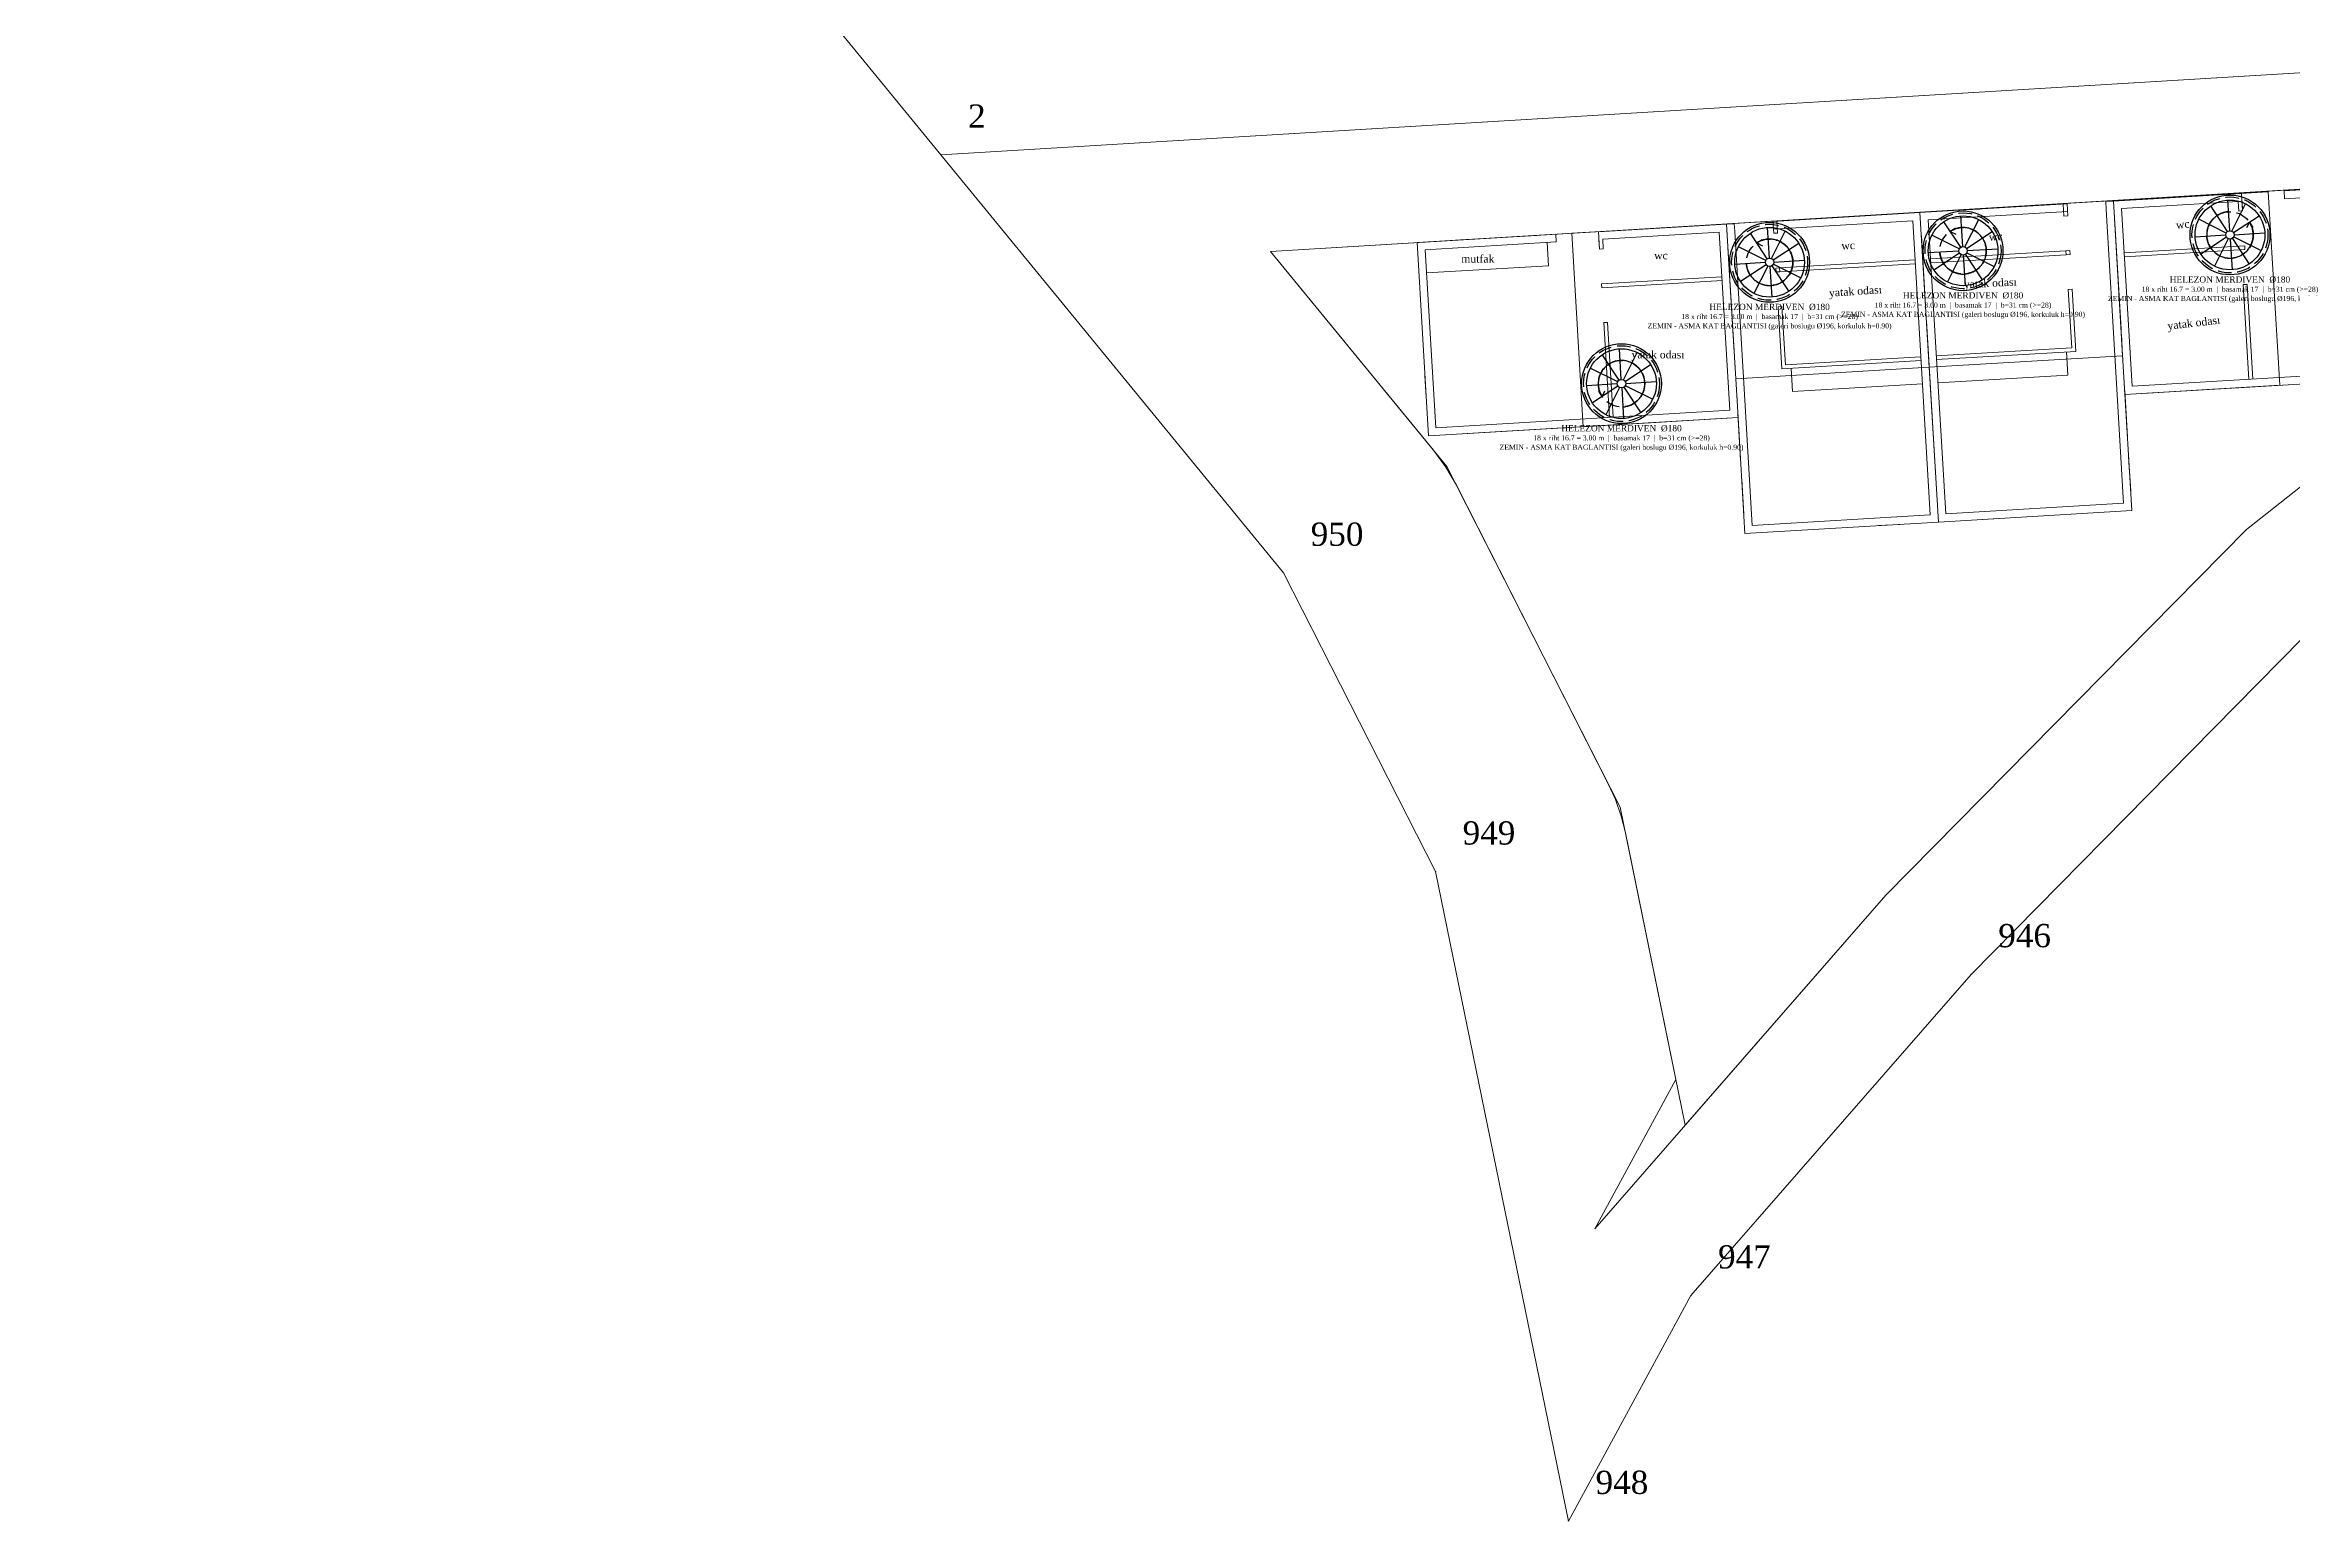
# Model space of a CAD drawing. Header units: metres. Extents: x 566281 to 566551, y 4178515 to 4178592.
# Drawn here: x 566396.6 to 566454.5, y 4178520.4 to 4178558.5 of the extents above; entities that cross this region are included whole.
import ezdxf
from ezdxf.enums import TextEntityAlignment as Align

# ---------------------------------------------------------------- set-up
doc = ezdxf.new("R2010")
doc.units = ezdxf.units.M
doc.linetypes.add('MERD_DASH', pattern=[0.5, 0.35, -0.15])
for name, color, linetype, lineweight in [('ADA_SINIR', 5, 'Continuous', 0), ('ASMAKAT', 30, 'Continuous', 0), ('BINA_115', 1, 'Continuous', 0), ('CEKME_MESAFESI', 2, 'Continuous', 0), ('DUVAR', 18, 'Continuous', 0), ('KUZEY_CEKME_117', 4, 'Continuous', 0), ('NOKTA', 7, 'Continuous', 0), ('NOKTA_NO', 8, 'Continuous', 0), ('PARSEL_BOLME', 1, 'Continuous', 0), ('PARSEL_SINIR', 3, 'Continuous', 0), ('TASLAK_DUVAR', 7, 'Continuous', 0), ('TASLAK_KAPI', 1, 'Continuous', 0), ('TASLAK_PENCERE', 3, 'Continuous', 0), ('YAPI_YAKLASMA_117', 2, 'Continuous', 0), ('YAZI', 132, 'Continuous', 0)]:
    doc.layers.add(name, color=color, linetype=linetype, lineweight=lineweight)
for name, color, linetype in [('MERDIVEN_BOSLUK', 1, 'Continuous'), ('MERDIVEN_HELEZON', 4, 'Continuous'), ('MERDIVEN_YAZI', 2, 'Continuous'), ('MERDIVEN_YON', 5, 'Continuous')]:
    doc.layers.add(name, color=color, linetype=linetype)
doc.styles.get("Standard").update_dxf_attribs({"font": 'times.ttf'})

msp = doc.modelspace()

# ---------------------------------------------------------------- linework, layer by layer
at = {"layer": 'ADA_SINIR'}
msp.add_polyline3d([(566455.39, 4178543.76, 0), (566446.28, 4178534.52, 0), (566439.05, 4178526.23, 0), (566435.89, 4178520.41, 0), (566432.46, 4178537.17, 0), (566428.54, 4178544.88, 0), (566419.7, 4178555.67, 0), (566416.46, 4178559.62, 0), (566407.16, 4178568.98, 0), (566404.45, 4178571.7, 0), (566396.58, 4178580.33, 0), (566396.58, 4178580.33, 0), (566400.39, 4178582.76, 0), (566405.21, 4178583.03, 0), (566423.73, 4178585.09, 0), (566433.94, 4178586.78, 0), (566448.56, 4178587.19, 0), (566462.47, 4178588.47, 0)], dxfattribs=at)
at = {"layer": 'ASMAKAT'}
for points in [[(566454.241, 4178549.722, 0), (566450.248, 4178549.484, 0), (566449.951, 4178554.475, 0), (566453.944, 4178554.713, 0), (566454.241, 4178549.722, 0)], [(566436.273, 4178548.653, 0), (566440.266, 4178548.891, 0), (566439.969, 4178553.882, 0), (566435.976, 4178553.644, 0), (566436.273, 4178548.653, 0)]]:
    msp.add_polyline3d(points, close=True, dxfattribs=at)
for points in [[(566441.167, 4178553.953, 0), (566444.96, 4178554.179, 0), (566445.198, 4178550.186, 0), (566445.198, 4178550.186, 0), (566440.207, 4178549.889, 0), (566439.969, 4178553.882, 0), (566440.169, 4178553.894, 0)], [(566448.753, 4178554.404, 0), (566444.96, 4178554.179, 0), (566445.198, 4178550.186, 0), (566445.198, 4178550.186, 0), (566450.189, 4178550.482, 0), (566449.951, 4178554.475, 0), (566449.752, 4178554.463, 0)]]:
    msp.add_polyline3d(points, dxfattribs=at)
at = {"layer": 'BINA_115'}
for points in [[(566453.259, 4178554.672, 0), (566449.951, 4178554.475, 0), (566450.248, 4178549.484, 0), (566458.234, 4178549.959, 0), (566458.234, 4178549.959, 0), (566457.937, 4178554.95, 0), (566454.357, 4178554.737, 0)], [(566440.231, 4178549.476, 0), (566440.444, 4178545.896, 0), (566445.435, 4178546.193, 0), (566445.435, 4178546.193, 0), (566444.96, 4178554.179, 0), (566441.167, 4178553.953, 0)], [(566450.213, 4178550.07, 0), (566450.426, 4178546.489, 0), (566445.435, 4178546.193, 0), (566445.435, 4178546.193, 0), (566444.96, 4178554.179, 0), (566448.753, 4178554.404, 0)], [(566449.752, 4178554.463, 0), (566449.951, 4178554.475, 0), (566450.148, 4178551.168, 0)], [(566436.662, 4178553.685, 0), (566439.969, 4178553.882, 0), (566440.266, 4178548.891, 0), (566432.28, 4178548.416, 0), (566432.28, 4178548.416, 0), (566431.983, 4178553.407, 0), (566435.564, 4178553.62, 0)], [(566440.169, 4178553.894, 0), (566439.969, 4178553.882, 0), (566440.166, 4178550.574, 0)]]:
    msp.add_polyline3d(points, dxfattribs=at)
at = {"layer": 'CEKME_MESAFESI'}
msp.add_polyline3d([(566486.173, 4178540.408, 0), (566477.873, 4178546.038, 0), (566463.507, 4178554.003, 0), (566453.384, 4178545.998, 0), (566444.079, 4178536.561, 0), (566436.572, 4178527.953, 0), (566438.662, 4178531.803, 0), (566437.223, 4178538.834, 0), (566432.751, 4178547.629, 0), (566428.205, 4178553.178, 0), (566511.213, 4178558.194, 0), (566506.806, 4178555.478, 0), (566491.302, 4178544.339, 0), (566486.173, 4178540.408, 0)], close=True, dxfattribs=at)
at = {"layer": 'DUVAR'}
for p, q in [((566453.259, 4178554.672), (566453.285, 4178554.223)), ((566454.357, 4178554.737), (566454.369, 4178554.538)), ((566448.654, 4178554.398), (566448.672, 4178554.089)), ((566448.672, 4178554.089), (566448.772, 4178554.095)), ((566448.772, 4178554.095), (566448.753, 4178554.404)), ((566449.764, 4178554.263), (566449.752, 4178554.463)), ((566453.171, 4178554.466), (566453.186, 4178554.217)), ((566453.285, 4178554.223), (566453.186, 4178554.217)), ((566453.271, 4178554.472), (566453.285, 4178554.223)), ((566435.34, 4178553.406), (566435.376, 4178552.807)), ((566435.564, 4178553.62), (566435.576, 4178553.42)), ((566436.662, 4178553.685), (566436.689, 4178553.236)), ((566436.674, 4178553.485), (566436.689, 4178553.236)), ((566436.774, 4178553.491), (566436.788, 4178553.242)), ((566440.181, 4178553.694), (566440.169, 4178553.894)), ((566441.185, 4178553.644), (566441.167, 4178553.953)), ((566441.285, 4178553.65), (566441.185, 4178553.644)), ((566441.267, 4178553.959), (566441.285, 4178553.65)), ((566432.23, 4178552.62), (566435.376, 4178552.807)), ((566436.688, 4178553.236), (566436.788, 4178553.242)), ((566441.339, 4178552.752), (566444.832, 4178552.959)), ((566441.345, 4178552.652), (566444.838, 4178552.86)), ((566448.725, 4178553.191), (566445.232, 4178552.983)), ((566448.731, 4178553.091), (566445.238, 4178552.883)), ((566448.725, 4178553.191), (566448.825, 4178553.197)), ((566448.725, 4178553.191), (566448.731, 4178553.091)), ((566448.731, 4178553.091), (566448.831, 4178553.097)), ((566448.831, 4178553.097), (566448.825, 4178553.197)), ((566453.339, 4178553.325), (566450.232, 4178553.14)), ((566453.345, 4178553.225), (566450.237, 4178553.04)), ((566453.339, 4178553.325), (566453.345, 4178553.225)), ((566436.742, 4178552.338), (566439.849, 4178552.523)), ((566436.742, 4178552.338), (566436.748, 4178552.238)), ((566436.748, 4178552.238), (566439.855, 4178552.423)), ((566441.339, 4178552.752), (566441.239, 4178552.746)), ((566441.245, 4178552.646), (566441.239, 4178552.746)), ((566441.345, 4178552.652), (566441.245, 4178552.646)), ((566441.339, 4178552.752), (566441.345, 4178552.652)), ((566453.398, 4178552.327), (566453.298, 4178552.321)), ((566453.298, 4178552.321), (566453.444, 4178549.875)), ((566453.398, 4178552.327), (566453.544, 4178549.88)), ((566441.298, 4178551.747), (566441.398, 4178551.753)), ((566441.393, 4178550.147), (566441.298, 4178551.747)), ((566441.398, 4178551.753), (566441.487, 4178550.252)), ((566448.885, 4178552.199), (566448.785, 4178552.193)), ((566448.785, 4178552.193), (566448.874, 4178550.692)), ((566448.98, 4178550.598), (566448.885, 4178552.199)), ((566436.801, 4178551.34), (566436.901, 4178551.346)), ((566436.801, 4178551.34), (566436.947, 4178548.893)), ((566436.901, 4178551.346), (566437.047, 4178548.899)), ((566448.874, 4178550.692), (566445.38, 4178550.484)), ((566448.98, 4178550.598), (566445.386, 4178550.384)), ((566448.74, 4178550.583), (566448.776, 4178549.985)), ((566441.393, 4178550.147), (566444.987, 4178550.36)), ((566441.487, 4178550.252), (566444.981, 4178550.46)), ((566441.633, 4178550.161), (566441.669, 4178549.562)), ((566448.776, 4178549.985), (566445.422, 4178549.785)), ((566441.669, 4178549.562), (566445.023, 4178549.761))]:
    msp.add_line(p, q, dxfattribs=at)
at = {"layer": 'KUZEY_CEKME_117'}
msp.add_line((566428.205, 4178553.178), (566511.213, 4178558.194), dxfattribs=at)
at = {"layer": 'MERDIVEN_BOSLUK'}
for centre in [(566452.958, 4178553.602), (566446.071, 4178553.193), (566441.08, 4178552.896), (566437.259, 4178549.764)]:
    msp.add_circle(centre, 1.03, dxfattribs=at)
at = {"layer": 'MERDIVEN_BOSLUK', "linetype": 'MERD_DASH'}
for centre in [(566452.958, 4178553.602), (566446.071, 4178553.193), (566441.08, 4178552.896), (566437.259, 4178549.764)]:
    msp.add_circle(centre, 0.98, dxfattribs=at)
at = {"layer": 'MERDIVEN_HELEZON'}
for p, q in [((566446.064, 4178553.303), (566446.017, 4178554.091)), ((566446.12, 4178553.291), (566446.474, 4178553.998)), ((566452.86, 4178553.651), (566452.154, 4178554.005)), ((566452.898, 4178553.694), (566452.463, 4178554.354)), ((566452.952, 4178553.712), (566452.905, 4178554.501)), ((566452.952, 4178553.712), (566452.905, 4178554.501)), ((566453.008, 4178553.701), (566453.361, 4178554.407)), ((566453.05, 4178553.663), (566453.71, 4178554.098)), ((566441.019, 4178552.988), (566440.584, 4178553.647)), ((566441.073, 4178553.006), (566441.026, 4178553.794)), ((566441.129, 4178552.994), (566441.482, 4178553.701)), ((566441.171, 4178552.957), (566441.831, 4178553.391)), ((566445.972, 4178553.242), (566445.266, 4178553.596)), ((566446.01, 4178553.285), (566445.575, 4178553.944)), ((566446.163, 4178553.253), (566446.822, 4178553.688)), ((566452.849, 4178553.596), (566452.06, 4178553.549)), ((566452.867, 4178553.542), (566452.207, 4178553.107)), ((566452.909, 4178553.504), (566452.555, 4178552.797)), ((566452.965, 4178553.492), (566453.012, 4178552.704)), ((566453.019, 4178553.51), (566453.454, 4178552.851)), ((566453.057, 4178553.553), (566453.763, 4178553.199)), ((566453.068, 4178553.609), (566453.857, 4178553.656)), ((566440.97, 4178552.889), (566440.181, 4178552.843)), ((566440.97, 4178552.889), (566440.181, 4178552.843)), ((566440.981, 4178552.945), (566440.275, 4178553.299)), ((566440.988, 4178552.835), (566440.328, 4178552.401)), ((566441.14, 4178552.804), (566441.575, 4178552.145)), ((566441.178, 4178552.847), (566441.884, 4178552.493)), ((566441.189, 4178552.903), (566441.978, 4178552.949)), ((566445.961, 4178553.186), (566445.172, 4178553.139)), ((566445.961, 4178553.186), (566445.172, 4178553.139)), ((566445.979, 4178553.132), (566445.319, 4178552.697)), ((566446.021, 4178553.094), (566445.668, 4178552.388)), ((566446.077, 4178553.083), (566446.124, 4178552.294)), ((566446.131, 4178553.101), (566446.566, 4178552.441)), ((566446.169, 4178553.144), (566446.875, 4178552.79)), ((566446.181, 4178553.199), (566446.969, 4178553.246)), ((566441.03, 4178552.798), (566440.677, 4178552.091)), ((566441.086, 4178552.786), (566441.133, 4178551.998)), ((566437.198, 4178549.855), (566436.763, 4178550.515)), ((566437.252, 4178549.873), (566437.205, 4178550.662)), ((566437.308, 4178549.862), (566437.662, 4178550.568)), ((566437.16, 4178549.813), (566436.454, 4178550.166)), ((566437.351, 4178549.824), (566438.01, 4178550.259)), ((566437.149, 4178549.757), (566436.36, 4178549.71)), ((566437.167, 4178549.703), (566436.507, 4178549.268)), ((566437.209, 4178549.665), (566436.856, 4178548.959)), ((566437.265, 4178549.654), (566437.312, 4178548.865)), ((566437.265, 4178549.654), (566437.312, 4178548.865)), ((566437.319, 4178549.672), (566437.754, 4178549.012)), ((566437.357, 4178549.714), (566438.063, 4178549.361)), ((566437.369, 4178549.77), (566438.157, 4178549.817))]:
    msp.add_line(p, q, dxfattribs=at)
for centre, radius in [((566446.071, 4178553.193), 0.9), ((566452.958, 4178553.602), 0.9), ((566441.08, 4178552.896), 0.9), ((566452.958, 4178553.602), 0.11), ((566441.08, 4178552.896), 0.11), ((566446.071, 4178553.193), 0.11), ((566437.259, 4178549.764), 0.9), ((566437.259, 4178549.764), 0.11)]:
    msp.add_circle(centre, radius, dxfattribs=at)
at = {"layer": 'MERDIVEN_HELEZON', "linetype": 'MERD_DASH'}
for centre in [(566452.958, 4178553.602), (566441.08, 4178552.896), (566446.071, 4178553.193), (566437.259, 4178549.764)]:
    msp.add_circle(centre, 0.6, dxfattribs=at)
at = {"layer": 'MERDIVEN_YON'}
for p, q in [((566440.749, 4178553.397), (566440.884, 4178553.485)), ((566440.749, 4178553.397), (566440.894, 4178553.325)), ((566445.74, 4178553.694), (566445.875, 4178553.782)), ((566445.74, 4178553.694), (566445.885, 4178553.622)), ((566453.459, 4178553.933), (566453.388, 4178553.788)), ((566453.459, 4178553.933), (566453.548, 4178553.798)), ((566436.758, 4178549.433), (566436.67, 4178549.568)), ((566436.758, 4178549.433), (566436.829, 4178549.578))]:
    msp.add_line(p, q, dxfattribs=at)
for points in [[(566452.923, 4178554.201), (566452.897, 4178554.199), (566452.871, 4178554.196), (566452.845, 4178554.191), (566452.819, 4178554.186), (566452.794, 4178554.179), (566452.769, 4178554.172), (566452.744, 4178554.163), (566452.72, 4178554.153), (566452.696, 4178554.142), (566452.673, 4178554.13), (566452.65, 4178554.117), (566452.628, 4178554.103), (566452.607, 4178554.088), (566452.586, 4178554.072), (566452.566, 4178554.056), (566452.546, 4178554.038), (566452.528, 4178554.02), (566452.51, 4178554.001), (566452.493, 4178553.981), (566452.477, 4178553.96), (566452.462, 4178553.939), (566452.447, 4178553.917), (566452.434, 4178553.894), (566452.422, 4178553.871), (566452.411, 4178553.847), (566452.401, 4178553.823), (566452.391, 4178553.799), (566452.383, 4178553.774), (566452.377, 4178553.748), (566452.371, 4178553.723), (566452.366, 4178553.697), (566452.362, 4178553.671), (566452.36, 4178553.645), (566452.359, 4178553.619), (566452.359, 4178553.593), (566452.36, 4178553.567), (566452.362, 4178553.541), (566452.365, 4178553.515), (566452.369, 4178553.489), (566452.375, 4178553.463), (566452.381, 4178553.438), (566452.389, 4178553.413), (566452.398, 4178553.388), (566452.408, 4178553.364), (566452.419, 4178553.34), (566452.431, 4178553.317), (566452.444, 4178553.294), (566452.458, 4178553.272), (566452.472, 4178553.25), (566452.488, 4178553.23), (566452.505, 4178553.209), (566452.523, 4178553.19), (566452.541, 4178553.171), (566452.56, 4178553.154), (566452.58, 4178553.137), (566452.601, 4178553.121), (566452.622, 4178553.105), (566452.644, 4178553.091), (566452.667, 4178553.078), (566452.69, 4178553.066), (566452.713, 4178553.055), (566452.738, 4178553.044), (566452.762, 4178553.035), (566452.787, 4178553.027), (566452.812, 4178553.02), (566452.838, 4178553.014), (566452.864, 4178553.01), (566452.89, 4178553.006), (566452.916, 4178553.004), (566452.942, 4178553.002), (566452.968, 4178553.002), (566452.994, 4178553.003), (566453.02, 4178553.005), (566453.046, 4178553.009), (566453.072, 4178553.013), (566453.098, 4178553.019), (566453.123, 4178553.025), (566453.148, 4178553.033), (566453.173, 4178553.042), (566453.197, 4178553.052), (566453.221, 4178553.062), (566453.244, 4178553.074), (566453.267, 4178553.087), (566453.289, 4178553.101), (566453.31, 4178553.116), (566453.331, 4178553.132), (566453.351, 4178553.149), (566453.371, 4178553.166), (566453.389, 4178553.185), (566453.407, 4178553.204), (566453.424, 4178553.224), (566453.44, 4178553.245), (566453.455, 4178553.266), (566453.469, 4178553.288), (566453.483, 4178553.31), (566453.495, 4178553.334), (566453.506, 4178553.357), (566453.516, 4178553.381), (566453.525, 4178553.406), (566453.533, 4178553.431), (566453.54, 4178553.456), (566453.546, 4178553.482), (566453.551, 4178553.507), (566453.554, 4178553.533), (566453.557, 4178553.559), (566453.558, 4178553.585), (566453.558, 4178553.612), (566453.557, 4178553.638), (566453.555, 4178553.664), (566453.552, 4178553.69), (566453.548, 4178553.716), (566453.542, 4178553.741), (566453.535, 4178553.767), (566453.528, 4178553.792), (566453.519, 4178553.816), (566453.509, 4178553.841), (566453.498, 4178553.864), (566453.486, 4178553.888), (566453.473, 4178553.91), (566453.459, 4178553.933)], [(566440.481, 4178552.86), (566440.483, 4178552.834), (566440.486, 4178552.808), (566440.49, 4178552.783), (566440.496, 4178552.757), (566440.503, 4178552.732), (566440.51, 4178552.707), (566440.519, 4178552.682), (566440.529, 4178552.658), (566440.54, 4178552.634), (566440.552, 4178552.611), (566440.565, 4178552.588), (566440.579, 4178552.566), (566440.594, 4178552.544), (566440.609, 4178552.523), (566440.626, 4178552.503), (566440.644, 4178552.484), (566440.662, 4178552.465), (566440.681, 4178552.447), (566440.701, 4178552.43), (566440.722, 4178552.414), (566440.743, 4178552.399), (566440.765, 4178552.385), (566440.788, 4178552.372), (566440.811, 4178552.359), (566440.835, 4178552.348), (566440.859, 4178552.338), (566440.883, 4178552.329), (566440.908, 4178552.321), (566440.933, 4178552.314), (566440.959, 4178552.308), (566440.985, 4178552.304), (566441.011, 4178552.3), (566441.037, 4178552.298), (566441.063, 4178552.296), (566441.089, 4178552.296), (566441.115, 4178552.297), (566441.141, 4178552.299), (566441.167, 4178552.302), (566441.193, 4178552.307), (566441.219, 4178552.312), (566441.244, 4178552.319), (566441.269, 4178552.327), (566441.294, 4178552.335), (566441.318, 4178552.345), (566441.342, 4178552.356), (566441.365, 4178552.368), (566441.388, 4178552.381), (566441.41, 4178552.395), (566441.431, 4178552.41), (566441.452, 4178552.426), (566441.472, 4178552.443), (566441.492, 4178552.46), (566441.51, 4178552.478), (566441.528, 4178552.498), (566441.545, 4178552.518), (566441.561, 4178552.538), (566441.576, 4178552.56), (566441.591, 4178552.582), (566441.604, 4178552.604), (566441.616, 4178552.627), (566441.627, 4178552.651), (566441.637, 4178552.675), (566441.647, 4178552.7), (566441.655, 4178552.725), (566441.661, 4178552.75), (566441.667, 4178552.775), (566441.672, 4178552.801), (566441.676, 4178552.827), (566441.678, 4178552.853), (566441.679, 4178552.879), (566441.679, 4178552.905), (566441.679, 4178552.932), (566441.676, 4178552.958), (566441.673, 4178552.984), (566441.669, 4178553.009), (566441.663, 4178553.035), (566441.657, 4178553.06), (566441.649, 4178553.085), (566441.64, 4178553.11), (566441.63, 4178553.134), (566441.619, 4178553.158), (566441.607, 4178553.181), (566441.594, 4178553.204), (566441.58, 4178553.226), (566441.566, 4178553.248), (566441.55, 4178553.269), (566441.533, 4178553.289), (566441.515, 4178553.308), (566441.497, 4178553.327), (566441.478, 4178553.345), (566441.458, 4178553.362), (566441.437, 4178553.378), (566441.416, 4178553.393), (566441.394, 4178553.407), (566441.371, 4178553.42), (566441.348, 4178553.433), (566441.325, 4178553.444), (566441.3, 4178553.454), (566441.276, 4178553.463), (566441.251, 4178553.471), (566441.226, 4178553.478), (566441.2, 4178553.484), (566441.174, 4178553.488), (566441.148, 4178553.492), (566441.122, 4178553.494), (566441.096, 4178553.496), (566441.07, 4178553.496), (566441.044, 4178553.495), (566441.018, 4178553.493), (566440.992, 4178553.49), (566440.966, 4178553.485), (566440.94, 4178553.48), (566440.915, 4178553.473), (566440.89, 4178553.465), (566440.865, 4178553.457), (566440.841, 4178553.447), (566440.817, 4178553.436), (566440.794, 4178553.424), (566440.771, 4178553.411), (566440.749, 4178553.397)], [(566445.472, 4178553.157), (566445.474, 4178553.131), (566445.477, 4178553.105), (566445.482, 4178553.079), (566445.487, 4178553.054), (566445.494, 4178553.028), (566445.501, 4178553.003), (566445.51, 4178552.979), (566445.52, 4178552.954), (566445.531, 4178552.931), (566445.543, 4178552.907), (566445.556, 4178552.885), (566445.57, 4178552.862), (566445.585, 4178552.841), (566445.601, 4178552.82), (566445.617, 4178552.8), (566445.635, 4178552.78), (566445.653, 4178552.762), (566445.672, 4178552.744), (566445.692, 4178552.727), (566445.713, 4178552.711), (566445.734, 4178552.696), (566445.756, 4178552.682), (566445.779, 4178552.668), (566445.802, 4178552.656), (566445.826, 4178552.645), (566445.85, 4178552.635), (566445.874, 4178552.626), (566445.899, 4178552.618), (566445.925, 4178552.611), (566445.95, 4178552.605), (566445.976, 4178552.6), (566446.002, 4178552.597), (566446.028, 4178552.594), (566446.054, 4178552.593), (566446.08, 4178552.593), (566446.106, 4178552.594), (566446.132, 4178552.596), (566446.158, 4178552.599), (566446.184, 4178552.604), (566446.21, 4178552.609), (566446.235, 4178552.616), (566446.26, 4178552.623), (566446.285, 4178552.632), (566446.309, 4178552.642), (566446.333, 4178552.653), (566446.356, 4178552.665), (566446.379, 4178552.678), (566446.401, 4178552.692), (566446.423, 4178552.707), (566446.443, 4178552.723), (566446.464, 4178552.739), (566446.483, 4178552.757), (566446.502, 4178552.775), (566446.519, 4178552.794), (566446.536, 4178552.814), (566446.552, 4178552.835), (566446.568, 4178552.856), (566446.582, 4178552.878), (566446.595, 4178552.901), (566446.607, 4178552.924), (566446.618, 4178552.948), (566446.629, 4178552.972), (566446.638, 4178552.996), (566446.646, 4178553.021), (566446.653, 4178553.047), (566446.658, 4178553.072), (566446.663, 4178553.098), (566446.667, 4178553.124), (566446.669, 4178553.15), (566446.67, 4178553.176), (566446.671, 4178553.202), (566446.67, 4178553.228), (566446.668, 4178553.254), (566446.664, 4178553.28), (566446.66, 4178553.306), (566446.654, 4178553.332), (566446.648, 4178553.357), (566446.64, 4178553.382), (566446.631, 4178553.407), (566446.621, 4178553.431), (566446.61, 4178553.455), (566446.598, 4178553.478), (566446.586, 4178553.501), (566446.572, 4178553.523), (566446.557, 4178553.545), (566446.541, 4178553.565), (566446.524, 4178553.586), (566446.507, 4178553.605), (566446.488, 4178553.624), (566446.469, 4178553.641), (566446.449, 4178553.658), (566446.428, 4178553.674), (566446.407, 4178553.69), (566446.385, 4178553.704), (566446.362, 4178553.717), (566446.339, 4178553.729), (566446.316, 4178553.74), (566446.292, 4178553.751), (566446.267, 4178553.76), (566446.242, 4178553.768), (566446.217, 4178553.775), (566446.191, 4178553.781), (566446.166, 4178553.785), (566446.14, 4178553.789), (566446.114, 4178553.791), (566446.087, 4178553.793), (566446.061, 4178553.793), (566446.035, 4178553.792), (566446.009, 4178553.79), (566445.983, 4178553.786), (566445.957, 4178553.782), (566445.932, 4178553.776), (566445.906, 4178553.77), (566445.881, 4178553.762), (566445.857, 4178553.753), (566445.832, 4178553.743), (566445.809, 4178553.732), (566445.785, 4178553.721), (566445.763, 4178553.708), (566445.74, 4178553.694)], [(566437.294, 4178549.165), (566437.32, 4178549.167), (566437.346, 4178549.17), (566437.372, 4178549.174), (566437.398, 4178549.18), (566437.423, 4178549.186), (566437.448, 4178549.194), (566437.473, 4178549.203), (566437.497, 4178549.213), (566437.521, 4178549.224), (566437.544, 4178549.236), (566437.567, 4178549.249), (566437.589, 4178549.263), (566437.611, 4178549.278), (566437.631, 4178549.293), (566437.652, 4178549.31), (566437.671, 4178549.328), (566437.69, 4178549.346), (566437.707, 4178549.365), (566437.724, 4178549.385), (566437.74, 4178549.406), (566437.756, 4178549.427), (566437.77, 4178549.449), (566437.783, 4178549.472), (566437.795, 4178549.495), (566437.806, 4178549.519), (566437.817, 4178549.543), (566437.826, 4178549.567), (566437.834, 4178549.592), (566437.841, 4178549.617), (566437.846, 4178549.643), (566437.851, 4178549.669), (566437.855, 4178549.695), (566437.857, 4178549.721), (566437.858, 4178549.747), (566437.859, 4178549.773), (566437.858, 4178549.799), (566437.856, 4178549.825), (566437.852, 4178549.851), (566437.848, 4178549.877), (566437.842, 4178549.903), (566437.836, 4178549.928), (566437.828, 4178549.953), (566437.819, 4178549.978), (566437.809, 4178550.002), (566437.798, 4178550.026), (566437.786, 4178550.049), (566437.774, 4178550.072), (566437.76, 4178550.094), (566437.745, 4178550.115), (566437.729, 4178550.136), (566437.712, 4178550.156), (566437.695, 4178550.176), (566437.676, 4178550.194), (566437.657, 4178550.212), (566437.637, 4178550.229), (566437.616, 4178550.245), (566437.595, 4178550.26), (566437.573, 4178550.275), (566437.55, 4178550.288), (566437.527, 4178550.3), (566437.504, 4178550.311), (566437.48, 4178550.321), (566437.455, 4178550.331), (566437.43, 4178550.339), (566437.405, 4178550.345), (566437.379, 4178550.351), (566437.354, 4178550.356), (566437.328, 4178550.36), (566437.302, 4178550.362), (566437.275, 4178550.363), (566437.249, 4178550.363), (566437.223, 4178550.362), (566437.197, 4178550.36), (566437.171, 4178550.357), (566437.145, 4178550.353), (566437.12, 4178550.347), (566437.094, 4178550.341), (566437.069, 4178550.333), (566437.045, 4178550.324), (566437.02, 4178550.314), (566436.997, 4178550.303), (566436.973, 4178550.291), (566436.951, 4178550.278), (566436.928, 4178550.264), (566436.907, 4178550.25), (566436.886, 4178550.234), (566436.866, 4178550.217), (566436.846, 4178550.199), (566436.828, 4178550.181), (566436.81, 4178550.162), (566436.793, 4178550.142), (566436.777, 4178550.121), (566436.762, 4178550.1), (566436.748, 4178550.078), (566436.734, 4178550.055), (566436.722, 4178550.032), (566436.711, 4178550.008), (566436.701, 4178549.984), (566436.692, 4178549.96), (566436.684, 4178549.935), (566436.677, 4178549.91), (566436.671, 4178549.884), (566436.666, 4178549.858), (566436.663, 4178549.832), (566436.66, 4178549.806), (566436.659, 4178549.78), (566436.659, 4178549.754), (566436.66, 4178549.728), (566436.662, 4178549.702), (566436.665, 4178549.676), (566436.67, 4178549.65), (566436.675, 4178549.624), (566436.682, 4178549.599), (566436.689, 4178549.574), (566436.698, 4178549.549), (566436.708, 4178549.525), (566436.719, 4178549.501), (566436.731, 4178549.478), (566436.744, 4178549.455), (566436.758, 4178549.433)]]:
    msp.add_lwpolyline(points, dxfattribs=at)
at = {"layer": 'NOKTA'}
for p in [(566419.7, 4178555.67), (566428.54, 4178544.88), (566432.46, 4178537.17), (566446.28, 4178534.52), (566439.05, 4178526.23), (566435.89, 4178520.41)]:
    msp.add_point(p, dxfattribs=at)
at = {"layer": 'PARSEL_BOLME'}
msp.add_line((566419.7, 4178555.67), (566521.31, 4178561.81), dxfattribs=at)
at = {"layer": 'PARSEL_SINIR'}
for points in [[(566407.16, 4178568.98, 0), (566549.08, 4178577.42, 0), (566542.44, 4178573.64, 0), (566526.94, 4178566.45, 0), (566521.31, 4178561.81, 0), (566419.7, 4178555.67, 0), (566416.46, 4178559.62, 0), (566407.16, 4178568.98, 0)], [(566419.7, 4178555.67, 0), (566521.31, 4178561.81, 0), (566516.94, 4178558.2, 0), (566508.47, 4178552.98, 0), (566493.09, 4178541.93, 0), (566486.28, 4178536.71, 0), (566476.3, 4178543.48, 0), (566463.8, 4178550.41, 0), (566455.39, 4178543.76, 0), (566446.28, 4178534.52, 0), (566439.05, 4178526.23, 0), (566435.89, 4178520.41, 0), (566432.46, 4178537.17, 0), (566428.54, 4178544.88, 0), (566419.7, 4178555.67, 0)]]:
    msp.add_polyline3d(points, close=True, dxfattribs=at)
at = {"layer": 'TASLAK_DUVAR'}
for points in [[(566453.259, 4178554.672, 0), (566449.952, 4178554.475, 0), (566450.248, 4178549.484, 0), (566458.234, 4178549.959, 0), (566458.234, 4178549.959, 0), (566457.938, 4178554.95, 0), (566454.357, 4178554.737, 0)], [(566453.171, 4178554.466, 0), (566450.163, 4178554.288, 0), (566450.436, 4178549.696, 0), (566458.023, 4178550.147, 0), (566458.023, 4178550.147, 0), (566457.75, 4178554.739, 0), (566454.369, 4178554.538, 0)], [(566440.181, 4178553.694, 0), (566440.431, 4178549.488, 0), (566440.431, 4178549.488, 0), (566440.632, 4178546.107, 0), (566445.224, 4178546.38, 0), (566445.224, 4178546.38, 0), (566444.773, 4178553.967, 0), (566441.179, 4178553.753, 0)], [(566440.231, 4178549.476, 0), (566440.444, 4178545.896, 0), (566445.435, 4178546.193, 0), (566445.435, 4178546.193, 0), (566444.96, 4178554.178, 0), (566441.167, 4178553.953, 0)], [(566450.213, 4178550.07, 0), (566450.426, 4178546.489, 0), (566445.435, 4178546.193, 0), (566445.435, 4178546.193, 0), (566444.96, 4178554.178, 0), (566448.753, 4178554.404, 0)], [(566449.764, 4178554.263, 0), (566450.014, 4178550.058, 0), (566450.014, 4178550.058, 0), (566450.215, 4178546.677, 0), (566445.623, 4178546.404, 0), (566445.623, 4178546.404, 0), (566445.172, 4178553.991, 0), (566448.765, 4178554.204, 0)], [(566449.752, 4178554.463, 0), (566449.951, 4178554.475, 0), (566450.148, 4178551.168, 0)], [(566436.662, 4178553.685, 0), (566439.969, 4178553.882, 0), (566440.266, 4178548.89, 0), (566432.28, 4178548.416, 0), (566432.28, 4178548.416, 0), (566431.983, 4178553.407, 0), (566435.564, 4178553.62, 0)], [(566436.774, 4178553.491, 0), (566439.781, 4178553.67, 0), (566440.054, 4178549.078, 0), (566432.468, 4178548.627, 0), (566432.468, 4178548.627, 0), (566432.195, 4178553.219, 0), (566435.576, 4178553.42, 0)], [(566440.169, 4178553.893, 0), (566439.969, 4178553.881, 0), (566440.166, 4178550.574, 0)]]:
    msp.add_polyline3d(points, dxfattribs=at)
at = {"layer": 'TASLAK_KAPI'}
for p, q in [((566432.482, 4178553.436), (566433.381, 4178553.49)), ((566450.397, 4178546.988), (566450.343, 4178547.887)), ((566440.414, 4178546.395), (566440.361, 4178547.293))]:
    msp.add_line(p, q, dxfattribs=at)
at = {"layer": 'TASLAK_PENCERE'}
for p, q in [((566453.259, 4178554.672), (566450.551, 4178554.511)), ((566443.962, 4178554.119), (566443.413, 4178554.087)), ((566445.959, 4178554.238), (566446.508, 4178554.271)), ((566432.582, 4178553.442), (566433.231, 4178553.481)), ((566433.88, 4178553.519), (566435.078, 4178553.591)), ((566436.662, 4178553.685), (566439.37, 4178553.846)), ((566445.103, 4178551.783), (566444.996, 4178553.579)), ((566445.103, 4178551.783), (566444.996, 4178553.579)), ((566450.148, 4178551.168), (566449.987, 4178553.876)), ((566440.166, 4178550.574), (566440.005, 4178553.282)), ((566445.376, 4178547.191), (566445.126, 4178551.383)), ((566445.376, 4178547.191), (566445.127, 4178551.383)), ((566450.189, 4178550.482), (566450.156, 4178551.031)), ((566432.221, 4178549.414), (566432.188, 4178549.963)), ((566440.207, 4178549.889), (566440.174, 4178550.438)), ((566450.314, 4178548.386), (566450.242, 4178549.584)), ((566452.644, 4178549.627), (566450.847, 4178549.52)), ((566457.236, 4178549.9), (566453.044, 4178549.65)), ((566437.87, 4178548.748), (566439.667, 4178548.855)), ((566440.331, 4178547.792), (566440.26, 4178548.99)), ((566433.278, 4178548.475), (566437.471, 4178548.724)), ((566450.391, 4178547.088), (566450.352, 4178547.737)), ((566440.408, 4178546.495), (566440.37, 4178547.143)), ((566444.437, 4178546.133), (566443.888, 4178546.101)), ((566446.433, 4178546.252), (566446.982, 4178546.285))]:
    msp.add_line(p, q, dxfattribs=at)
at = {"layer": 'YAPI_YAKLASMA_117'}
msp.add_polyline3d([(566511.213, 4178558.194, 0), (566506.806, 4178555.478, 0), (566491.302, 4178544.339, 0), (566486.173, 4178540.408, 0), (566477.873, 4178546.038, 0), (566463.507, 4178554.003, 0), (566453.384, 4178545.998, 0), (566444.079, 4178536.561, 0), (566438.903, 4178530.626, 0), (566437.358, 4178538.172, 0), (566437.249, 4178538.606, 0), (566437.102, 4178539.029, 0), (566436.917, 4178539.436, 0), (566432.997, 4178547.146, 0), (566432.727, 4178547.613, 0), (566432.408, 4178548.049, 0), (566428.205, 4178553.178, 0), (566511.213, 4178558.194, 0)], close=True, dxfattribs=at)

# ---------------------------------------------------------------- texts
at = {"layer": 'MERDIVEN_YAZI'}
for s, height, p in [('18 x riht 16.7 = 3.00 m  |  basamak 17  |  b=31 cm (>=28)', 0.13, (566452.958, 4178552.202)), ('HELEZON MERDIVEN  Ø180', 0.16, (566452.958, 4178552.452)), ('HELEZON MERDIVEN  Ø180', 0.16, (566441.08, 4178551.746)), ('18 x riht 16.7 = 3.00 m  |  basamak 17  |  b=31 cm (>=28)', 0.13, (566446.071, 4178551.793)), ('HELEZON MERDIVEN  Ø180', 0.16, (566446.071, 4178552.043)), ('ZEMIN - ASMA KAT BAGLANTISI (galeri boslugu Ø196, korkuluk h=0.90)', 0.13, (566452.958, 4178551.962)), ('ZEMIN - ASMA KAT BAGLANTISI (galeri boslugu Ø196, korkuluk h=0.90)', 0.13, (566441.08, 4178551.256)), ('18 x riht 16.7 = 3.00 m  |  basamak 17  |  b=31 cm (>=28)', 0.13, (566441.08, 4178551.496)), ('ZEMIN - ASMA KAT BAGLANTISI (galeri boslugu Ø196, korkuluk h=0.90)', 0.13, (566446.071, 4178551.553)), ('ZEMIN - ASMA KAT BAGLANTISI (galeri boslugu Ø196, korkuluk h=0.90)', 0.13, (566437.259, 4178548.124)), ('18 x riht 16.7 = 3.00 m  |  basamak 17  |  b=31 cm (>=28)', 0.13, (566437.259, 4178548.364)), ('HELEZON MERDIVEN  Ø180', 0.16, (566437.259, 4178548.614))]:
    msp.add_text(s, height=height, dxfattribs=at).set_placement(p, align=Align.MIDDLE_CENTER)
at = {"layer": 'NOKTA_NO'}
for s, p in [('2', (566420.4, 4178556.37)), ('950', (566429.24, 4178545.58)), ('949', (566433.16, 4178537.87)), ('946', (566446.98, 4178535.22)), ('947', (566439.75, 4178526.93)), ('948', (566436.59, 4178521.11))]:
    msp.add_text(s, height=0.6, dxfattribs=at).set_placement(p)
at = {"layer": 'YAZI'}
for s, rotation, p in [('wc', 4.10948, (566446.743, 4178553.445)), ('wc', 6.80676, (566451.576, 4178553.754)), ('wc', 2.69728, (566442.936, 4178553.223)), ('yatak odası', 3.78306, (566442.618, 4178552.007)), ('yatak odası', 3.0237, (566446.096, 4178552.224)), ('yatak odası', 6.80676, (566451.357, 4178551.153))]:
    msp.add_text(s, height=0.2, rotation=rotation, dxfattribs=at).set_placement(p)
for s, p in [('mutfak', (566433.124, 4178552.887)), ('wc', (566438.1, 4178552.973)), ('yatak odası', (566437.517, 4178550.416))]:
    msp.add_text(s, height=0.2, dxfattribs=at).set_placement(p)

doc.saveas('drawing.dxf')
